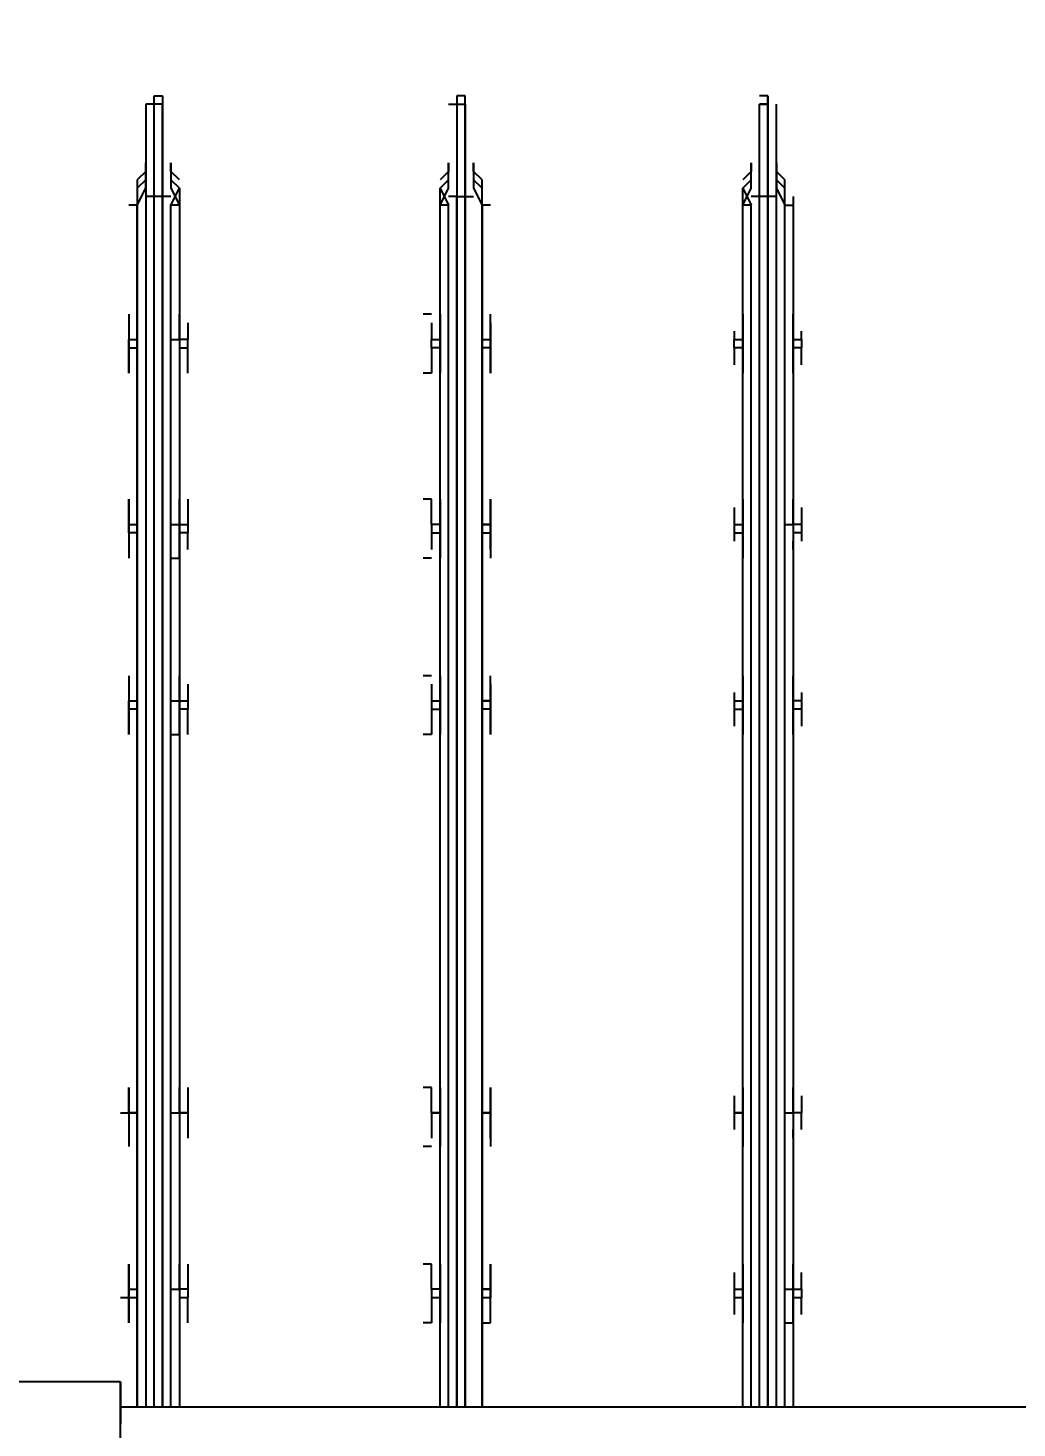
# Model space of a CAD drawing. Header units: metres. Extents: x 529751 to 530172, y 2673807 to 2674119.
# Drawn here: x 529983.0039 to 529983.1665, y 2673955.4439 to 2673955.6743 of the extents above; entities that cross this region are included whole.
import ezdxf

# ---------------------------------------------------------------- set-up
doc = ezdxf.new("R2010")
doc.units = ezdxf.units.M
doc.layers.add('IDT', color=7, linetype='Continuous')
doc.layers.add('MMS Block Numbering', color=7, linetype='Continuous')
doc.styles.add('Adani Regular', font='Adani Regular.ttf')

# ---------------------------------------------------------------- blocks, each defined once
blk = doc.blocks.new('IDT')
at = {"layer": 'IDT', "color": 0, "lineweight": 25}
for p, q in [((17.21621612707966, 8.808264188034968), (17.21621612707966, 8.711443658661096)), ((17.21621612707966, 8.711443658661096), (17.21621612707966, 8.718359410759263)), ((17.21621612707966, 8.71559310991995), (16.63529295083688, 8.71559310991995)), ((17.10556409350946, 8.51780259991358), (17.10556409350946, 8.71559310991995)), ((17.10694724392923, 8.71559310991995), (17.10694724392923, 8.51780259991358)), ((17.108330394349, 8.71559310991995), (17.108330394349, 8.516419449494038)), ((17.10971354476831, 8.71559310991995), (17.10971354476831, 8.516419449494038)), ((17.10971354476831, 8.516419449494038), (17.10971354476831, 8.71559310991995)), ((17.11109669518808, 8.71559310991995), (17.11109669518808, 8.516419449494038)), ((17.11247984560785, 8.71559310991995), (17.11247984560785, 8.51780259991358)), ((17.11386299602762, 8.71559310991995), (17.11386299602762, 8.51780259991358)), ((17.15674065903593, 8.51780259991358), (17.15674065903593, 8.71559310991995)), ((17.15674065903593, 8.71559310991995), (17.15674065903593, 8.51780259991358)), ((17.15950695987502, 8.516419449494038), (17.15950695987502, 8.71559310991995)), ((17.15950695987502, 8.71559310991995), (17.15950695987502, 8.516419449494038)), ((17.16089011029479, 8.516419449494038), (17.16089011029479, 8.71559310991995)), ((17.16089011029479, 8.71559310991995), (17.16089011029479, 8.516419449494038)), ((17.1622732607141, 8.71559310991995), (17.1622732607141, 8.51780259991358)), ((17.16365641113387, 8.71559310991995), (17.16365641113387, 8.51780259991358)), ((17.20653407414218, 8.51780259991358), (17.20653407414218, 8.71559310991995)), ((17.20791722456195, 8.71559310991995), (17.20791722456195, 8.51780259991358)), ((17.20930037498172, 8.516419449494038), (17.20930037498172, 8.71559310991995)), ((17.20930037498172, 8.71559310991995), (17.20930037498172, 8.516419449494038)), ((17.21068352540104, 8.71559310991995), (17.21068352540104, 8.516419449494038)), ((17.21206667582081, 8.516419449494038), (17.21206667582081, 8.71559310991995)), ((17.21344982624058, 8.51780259991358), (17.21344982624058, 8.71559310991995)), ((17.21344982624058, 8.71559310991995), (17.21344982624058, 8.51780259991358)), ((17.21621612707966, 8.711443658661096), (17.31580295729262, 8.711443658661096)), ((17.10694724392923, 8.701761605723846), (17.10556409350946, 8.701761605723846)), ((17.10556409350946, 8.701761605723846), (17.10556409350946, 8.697612154464991)), ((17.10556409350946, 8.701761605723846), (17.10556409350946, 8.700378455304076)), ((17.11386299602762, 8.697612154464991), (17.11386299602762, 8.701761605723846)), ((17.11386299602762, 8.701761605723846), (17.11386299602762, 8.700378455304076)), ((17.15674065903593, 8.701761605723846), (17.15535750861616, 8.701761605723846)), ((17.15535750861616, 8.701761605723846), (17.15535750861616, 8.697612154464991)), ((17.15535750861616, 8.701761605723846), (17.15535750861616, 8.700378455304076)), ((17.16365641113387, 8.697612154464991), (17.16365641113387, 8.701761605723846)), ((17.16503956155364, 8.700378455304076), (17.16503956155364, 8.701761605723846)), ((17.16503956155364, 8.701761605723846), (17.16642271197296, 8.701761605723846)), ((17.20515092372287, 8.701761605723846), (17.20515092372287, 8.700378455304076)), ((17.20653407414218, 8.696229004045222), (17.20653407414218, 8.701761605723846)), ((17.21483297665989, 8.701761605723846), (17.21483297665989, 8.700378455304076)), ((17.21483297665989, 8.697612154464991), (17.21483297665989, 8.701761605723846)), ((17.10418094309014, 8.700378455304076), (17.10418094309014, 8.697612154464991)), ((17.11524614644694, 8.697612154464991), (17.11524614644694, 8.700378455304076)), ((17.15535750861616, 8.700378455304076), (17.15535750861616, 8.697612154464991)), ((17.16503956155364, 8.697612154464991), (17.16503956155364, 8.700378455304076)), ((17.20515092372287, 8.700378455304076), (17.20515092372287, 8.697612154464991)), ((17.21483297665989, 8.700378455304076), (17.21483297665989, 8.697612154464991)), ((17.10418094309014, 8.697612154464991), (17.10556409350946, 8.697612154464991)), ((17.10418094309014, 8.696229004045222), (17.10418094309014, 8.697612154464991)), ((17.10556409350946, 8.697612154464991), (17.10556409350946, 8.696229004045222)), ((17.11386299602762, 8.696229004045222), (17.11386299602762, 8.697612154464991)), ((17.11386299602762, 8.697612154464991), (17.11524614644694, 8.697612154464991)), ((17.11524614644694, 8.696229004045222), (17.11524614644694, 8.697612154464991)), ((17.15535750861616, 8.696229004045222), (17.15535750861616, 8.697612154464991)), ((17.15535750861616, 8.697612154464991), (17.15535750861616, 8.696229004045222)), ((17.15535750861616, 8.697612154464991), (17.15674065903593, 8.697612154464991)), ((17.16365641113387, 8.696229004045222), (17.16365641113387, 8.697612154464991)), ((17.16365641113387, 8.697612154464991), (17.16503956155364, 8.697612154464991)), ((17.16503956155364, 8.696229004045222), (17.16503956155364, 8.697612154464991)), ((17.20515092372287, 8.696229004045222), (17.20515092372287, 8.697612154464991)), ((17.20515092372287, 8.697612154464991), (17.20653407414218, 8.697612154464991)), ((17.21344982624058, 8.697612154464991), (17.21483297665989, 8.697612154464991)), ((17.21483297665989, 8.697612154464991), (17.21483297665989, 8.696229004045222)), ((17.21483297665989, 8.696229004045222), (17.21483297665989, 8.697612154464991)), ((17.21483297665989, 8.697612154464991), (17.21621612707966, 8.697612154464991)), ((17.10556409350946, 8.696229004045222), (17.10418094309014, 8.696229004045222)), ((17.10418094309014, 8.696229004045222), (17.10418094309014, 8.693462703206137)), ((17.10694724392923, 8.696229004045222), (17.10556409350946, 8.696229004045222)), ((17.10556409350946, 8.696229004045222), (17.10556409350946, 8.692079552786367)), ((17.11386299602762, 8.692079552786367), (17.11386299602762, 8.696229004045222)), ((17.11524614644694, 8.696229004045222), (17.11386299602762, 8.696229004045222)), ((17.11524614644694, 8.693462703206137), (17.11524614644694, 8.696229004045222)), ((17.15535750861616, 8.696229004045222), (17.15674065903593, 8.696229004045222)), ((17.15674065903593, 8.696229004045222), (17.15535750861616, 8.696229004045222)), ((17.15535750861616, 8.696229004045222), (17.15535750861616, 8.692079552786367)), ((17.15535750861616, 8.693462703206137), (17.15535750861616, 8.696229004045222)), ((17.16365641113387, 8.696229004045222), (17.16503956155364, 8.696229004045222)), ((17.16365641113387, 8.692079552786367), (17.16365641113387, 8.696229004045222)), ((17.16503956155364, 8.696229004045222), (17.16503956155364, 8.693462703206137)), ((17.20515092372287, 8.693462703206137), (17.20515092372287, 8.696229004045222)), ((17.20515092372287, 8.696229004045222), (17.20653407414218, 8.696229004045222)), ((17.20791722456195, 8.696229004045222), (17.20653407414218, 8.696229004045222)), ((17.20653407414218, 8.696229004045222), (17.20653407414218, 8.692079552786367)), ((17.21483297665989, 8.696229004045222), (17.21344982624058, 8.696229004045222)), ((17.21483297665989, 8.696229004045222), (17.21483297665989, 8.693462703206137)), ((17.21483297665989, 8.692079552786367), (17.21483297665989, 8.696229004045222)), ((17.10556409350946, 8.692079552786367), (17.10556409350946, 8.693462703206137)), ((17.11386299602762, 8.693462703206137), (17.11386299602762, 8.692079552786367)), ((17.15535750861616, 8.692079552786367), (17.15535750861616, 8.693462703206137)), ((17.16503956155364, 8.693462703206137), (17.16503956155364, 8.692079552786367)), ((17.16503956155364, 8.692079552786367), (17.16642271197296, 8.692079552786367)), ((17.20515092372287, 8.692079552786367), (17.20515092372287, 8.693462703206137)), ((17.21483297665989, 8.693462703206137), (17.21483297665989, 8.692079552786367)), ((17.10556409350946, 8.667182845233242), (17.10556409350946, 8.672715446911639)), ((17.10556409350946, 8.671332296492096), (17.10556409350946, 8.669949146072327)), ((17.11386299602762, 8.663033393974388), (17.11386299602762, 8.672715446911639)), ((17.11386299602762, 8.669949146072327), (17.11386299602762, 8.671332296492096)), ((17.15535750861616, 8.667182845233242), (17.15535750861616, 8.672715446911639)), ((17.15535750861616, 8.671332296492096), (17.15535750861616, 8.669949146072327)), ((17.16365641113387, 8.663033393974388), (17.16365641113387, 8.672715446911639)), ((17.16503956155364, 8.672715446911639), (17.16642271197296, 8.672715446911639)), ((17.16503956155364, 8.669949146072327), (17.16503956155364, 8.671332296492096)), ((17.20515092372287, 8.669949146072327), (17.20515092372287, 8.671332296492096)), ((17.20653407414218, 8.667182845233242), (17.20653407414218, 8.672715446911639)), ((17.21483297665989, 8.667182845233242), (17.21483297665989, 8.672715446911639)), ((17.21483297665989, 8.669949146072327), (17.21483297665989, 8.671332296492096)), ((17.10418094309014, 8.669949146072327), (17.10418094309014, 8.667182845233242)), ((17.11524614644694, 8.667182845233242), (17.11524614644694, 8.669949146072327)), ((17.15535750861616, 8.669949146072327), (17.15535750861616, 8.667182845233242)), ((17.16503956155364, 8.667182845233242), (17.16503956155364, 8.669949146072327)), ((17.20515092372287, 8.667182845233242), (17.20515092372287, 8.669949146072327)), ((17.21483297665989, 8.667182845233242), (17.21483297665989, 8.669949146072327)), ((17.10418094309014, 8.66441654439393), (17.10418094309014, 8.667182845233242)), ((17.10418094309014, 8.667182845233242), (17.10556409350946, 8.667182845233242)), ((17.10418094309014, 8.667182845233242), (17.10556409350946, 8.667182845233242)), ((17.10694724392923, 8.667182845233242), (17.10556409350946, 8.667182845233242)), ((17.10556409350946, 8.667182845233242), (17.10556409350946, 8.663033393974388)), ((17.11524614644694, 8.667182845233242), (17.11386299602762, 8.667182845233242)), ((17.11386299602762, 8.667182845233242), (17.11524614644694, 8.667182845233242)), ((17.11524614644694, 8.667182845233242), (17.11386299602762, 8.667182845233242)), ((17.11524614644694, 8.66441654439393), (17.11524614644694, 8.667182845233242)), ((17.15535750861616, 8.667182845233242), (17.15535750861616, 8.663033393974388)), ((17.15535750861616, 8.66441654439393), (17.15535750861616, 8.667182845233242)), ((17.15535750861616, 8.667182845233242), (17.15674065903593, 8.667182845233242)), ((17.15674065903593, 8.667182845233242), (17.15535750861616, 8.667182845233242)), ((17.15535750861616, 8.667182845233242), (17.15674065903593, 8.667182845233242)), ((17.15674065903593, 8.667182845233242), (17.15535750861616, 8.667182845233242)), ((17.16365641113387, 8.667182845233242), (17.16503956155364, 8.667182845233242)), ((17.16503956155364, 8.667182845233242), (17.16365641113387, 8.667182845233242)), ((17.16365641113387, 8.667182845233242), (17.16503956155364, 8.667182845233242)), ((17.16503956155364, 8.667182845233242), (17.16503956155364, 8.66441654439393)), ((17.20515092372287, 8.66441654439393), (17.20515092372287, 8.667182845233242)), ((17.20653407414218, 8.667182845233242), (17.20515092372287, 8.667182845233242)), ((17.20515092372287, 8.667182845233242), (17.20653407414218, 8.667182845233242)), ((17.20791722456195, 8.667182845233242), (17.20653407414218, 8.667182845233242)), ((17.20653407414218, 8.667182845233242), (17.20653407414218, 8.663033393974388)), ((17.21483297665989, 8.667182845233242), (17.21344982624058, 8.667182845233242)), ((17.21344982624058, 8.667182845233242), (17.21483297665989, 8.667182845233242)), ((17.21621612707966, 8.667182845233242), (17.21483297665989, 8.667182845233242)), ((17.21483297665989, 8.667182845233242), (17.21483297665989, 8.66441654439393)), ((17.21483297665989, 8.663033393974388), (17.21483297665989, 8.667182845233242)), ((17.10556409350946, 8.663033393974388), (17.10556409350946, 8.66441654439393)), ((17.11386299602762, 8.66441654439393), (17.11386299602762, 8.663033393974388)), ((17.15535750861616, 8.663033393974388), (17.15535750861616, 8.66441654439393)), ((17.16503956155364, 8.66441654439393), (17.16503956155364, 8.663033393974388)), ((17.20515092372287, 8.663033393974388), (17.20515092372287, 8.66441654439393)), ((17.21483297665989, 8.66441654439393), (17.21483297665989, 8.663033393974388)), ((17.16503956155364, 8.663033393974388), (17.16642271197296, 8.663033393974388)), ((17.10556409350946, 8.603557925930431), (17.10556409350946, 8.604941076349974)), ((17.10556409350946, 8.604941076349974), (17.10556409350946, 8.60079162509112)), ((17.11386299602762, 8.60079162509112), (17.11386299602762, 8.604941076349974)), ((17.11386299602762, 8.604941076349974), (17.11386299602762, 8.603557925930431)), ((17.15535750861616, 8.60079162509112), (17.15535750861616, 8.604941076349974)), ((17.15535750861616, 8.604941076349974), (17.15535750861616, 8.603557925930431)), ((17.16365641113387, 8.60079162509112), (17.16365641113387, 8.604941076349974)), ((17.16503956155364, 8.603557925930431), (17.16503956155364, 8.604941076349974)), ((17.16503956155364, 8.604941076349974), (17.16642271197296, 8.604941076349974)), ((17.20515092372287, 8.604941076349974), (17.20515092372287, 8.603557925930431)), ((17.20791722456195, 8.604941076349974), (17.20653407414218, 8.604941076349974)), ((17.20653407414218, 8.604941076349974), (17.20653407414218, 8.60079162509112)), ((17.21483297665989, 8.60079162509112), (17.21483297665989, 8.604941076349974)), ((17.21483297665989, 8.604941076349974), (17.21483297665989, 8.603557925930431)), ((17.10418094309014, 8.60079162509112), (17.10418094309014, 8.603557925930431)), ((17.11524614644694, 8.60079162509112), (17.11524614644694, 8.603557925930431)), ((17.15535750861616, 8.603557925930431), (17.15535750861616, 8.60079162509112)), ((17.16503956155364, 8.60079162509112), (17.16503956155364, 8.603557925930431)), ((17.20515092372287, 8.603557925930431), (17.20515092372287, 8.60079162509112)), ((17.21483297665989, 8.603557925930431), (17.21483297665989, 8.60079162509112)), ((17.10418094309014, 8.599408474671577), (17.10418094309014, 8.60079162509112)), ((17.10418094309014, 8.60079162509112), (17.10556409350946, 8.60079162509112)), ((17.10556409350946, 8.60079162509112), (17.10556409350946, 8.599408474671577)), ((17.11386299602762, 8.599408474671577), (17.11386299602762, 8.60079162509112)), ((17.11524614644694, 8.60079162509112), (17.11386299602762, 8.60079162509112)), ((17.11524614644694, 8.599408474671577), (17.11524614644694, 8.60079162509112)), ((17.15535750861616, 8.60079162509112), (17.15535750861616, 8.599408474671577)), ((17.15535750861616, 8.599408474671577), (17.15535750861616, 8.60079162509112)), ((17.15535750861616, 8.60079162509112), (17.15674065903593, 8.60079162509112)), ((17.16365641113387, 8.599408474671577), (17.16365641113387, 8.60079162509112)), ((17.16503956155364, 8.60079162509112), (17.16365641113387, 8.60079162509112)), ((17.16503956155364, 8.599408474671577), (17.16503956155364, 8.60079162509112)), ((17.20515092372287, 8.599408474671577), (17.20515092372287, 8.60079162509112)), ((17.20515092372287, 8.60079162509112), (17.20653407414218, 8.60079162509112)), ((17.20653407414218, 8.60079162509112), (17.20653407414218, 8.599408474671577)), ((17.21344982624058, 8.60079162509112), (17.21483297665989, 8.60079162509112)), ((17.21483297665989, 8.598025324251807), (17.21483297665989, 8.60079162509112)), ((17.21483297665989, 8.60079162509112), (17.21483297665989, 8.599408474671577)), ((17.10418094309014, 8.598025324251807), (17.10418094309014, 8.599408474671577)), ((17.10418094309014, 8.599408474671577), (17.10556409350946, 8.599408474671577)), ((17.10556409350946, 8.599408474671577), (17.10556409350946, 8.595259023412723)), ((17.10556409350946, 8.598025324251807), (17.10556409350946, 8.596642173832265)), ((17.11386299602762, 8.595259023412723), (17.11386299602762, 8.599408474671577)), ((17.11524614644694, 8.599408474671577), (17.11386299602762, 8.599408474671577)), ((17.11386299602762, 8.596642173832265), (17.11386299602762, 8.598025324251807)), ((17.11524614644694, 8.598025324251807), (17.11524614644694, 8.599408474671577)), ((17.15535750861616, 8.598025324251807), (17.15535750861616, 8.599408474671577)), ((17.15535750861616, 8.599408474671577), (17.15535750861616, 8.595259023412723)), ((17.15535750861616, 8.599408474671577), (17.15674065903593, 8.599408474671577)), ((17.15674065903593, 8.599408474671577), (17.15535750861616, 8.599408474671577)), ((17.15535750861616, 8.596642173832265), (17.15535750861616, 8.598025324251807)), ((17.16365641113387, 8.595259023412723), (17.16365641113387, 8.599408474671577)), ((17.16503956155364, 8.599408474671577), (17.16365641113387, 8.599408474671577)), ((17.16503956155364, 8.598025324251807), (17.16503956155364, 8.599408474671577)), ((17.16503956155364, 8.596642173832265), (17.16503956155364, 8.598025324251807)), ((17.20653407414218, 8.599408474671577), (17.20515092372287, 8.599408474671577)), ((17.20515092372287, 8.598025324251807), (17.20515092372287, 8.599408474671577)), ((17.20515092372287, 8.596642173832265), (17.20515092372287, 8.598025324251807)), ((17.20791722456195, 8.599408474671577), (17.20653407414218, 8.599408474671577)), ((17.20653407414218, 8.599408474671577), (17.20653407414218, 8.595259023412723)), ((17.21483297665989, 8.599408474671577), (17.21344982624058, 8.599408474671577)), ((17.21483297665989, 8.595259023412723), (17.21483297665989, 8.599408474671577)), ((17.21483297665989, 8.596642173832265), (17.21483297665989, 8.598025324251807)), ((17.16503956155364, 8.595259023412723), (17.16642271197296, 8.595259023412723)), ((17.10556409350946, 8.57036231585937), (17.10556409350946, 8.575894917537767)), ((17.11386299602762, 8.571745466278912), (17.11386299602762, 8.575894917537767)), ((17.15535750861616, 8.571745466278912), (17.15535750861616, 8.575894917537767)), ((17.16365641113387, 8.571745466278912), (17.16365641113387, 8.575894917537767)), ((17.16503956155364, 8.575894917537767), (17.16642271197296, 8.575894917537767)), ((17.20791722456195, 8.575894917537767), (17.20653407414218, 8.575894917537767)), ((17.20653407414218, 8.575894917537767), (17.20653407414218, 8.571745466278912)), ((17.21483297665989, 8.571745466278912), (17.21483297665989, 8.575894917537767)), ((17.10418094309014, 8.571745466278912), (17.10418094309014, 8.573128616698682)), ((17.10556409350946, 8.574511767118224), (17.10556409350946, 8.573128616698682)), ((17.11386299602762, 8.573128616698682), (17.11386299602762, 8.574511767118224)), ((17.11524614644694, 8.571745466278912), (17.11524614644694, 8.573128616698682)), ((17.15535750861616, 8.574511767118224), (17.15535750861616, 8.573128616698682)), ((17.15535750861616, 8.573128616698682), (17.15535750861616, 8.571745466278912)), ((17.16503956155364, 8.573128616698682), (17.16503956155364, 8.574511767118224)), ((17.16503956155364, 8.571745466278912), (17.16503956155364, 8.573128616698682)), ((17.20515092372287, 8.574511767118224), (17.20515092372287, 8.573128616698682)), ((17.20515092372287, 8.573128616698682), (17.20515092372287, 8.571745466278912)), ((17.21483297665989, 8.573128616698682), (17.21483297665989, 8.574511767118224)), ((17.21483297665989, 8.571745466278912), (17.21483297665989, 8.573128616698682)), ((17.10418094309014, 8.57036231585937), (17.10418094309014, 8.571745466278912)), ((17.10418094309014, 8.571745466278912), (17.10556409350946, 8.571745466278912)), ((17.10418094309014, 8.567596015020058), (17.10418094309014, 8.57036231585937)), ((17.10418094309014, 8.57036231585937), (17.10556409350946, 8.57036231585937)), ((17.10694724392923, 8.57036231585937), (17.10556409350946, 8.57036231585937)), ((17.10556409350946, 8.57036231585937), (17.10556409350946, 8.566212864600516)), ((17.11386299602762, 8.566212864600516), (17.11386299602762, 8.571745466278912)), ((17.11524614644694, 8.571745466278912), (17.11386299602762, 8.571745466278912)), ((17.11524614644694, 8.57036231585937), (17.11386299602762, 8.57036231585937)), ((17.11524614644694, 8.57036231585937), (17.11524614644694, 8.571745466278912)), ((17.11524614644694, 8.567596015020058), (17.11524614644694, 8.57036231585937)), ((17.15674065903593, 8.571745466278912), (17.15535750861616, 8.571745466278912)), ((17.15535750861616, 8.571745466278912), (17.15535750861616, 8.57036231585937)), ((17.15535750861616, 8.57036231585937), (17.15535750861616, 8.571745466278912)), ((17.15535750861616, 8.57036231585937), (17.15674065903593, 8.57036231585937)), ((17.15674065903593, 8.57036231585937), (17.15535750861616, 8.57036231585937)), ((17.15535750861616, 8.57036231585937), (17.15535750861616, 8.567596015020058)), ((17.15535750861616, 8.566212864600516), (17.15535750861616, 8.57036231585937)), ((17.16365641113387, 8.566212864600516), (17.16365641113387, 8.571745466278912)), ((17.16503956155364, 8.571745466278912), (17.16365641113387, 8.571745466278912)), ((17.16365641113387, 8.57036231585937), (17.16503956155364, 8.57036231585937)), ((17.16503956155364, 8.57036231585937), (17.16503956155364, 8.571745466278912)), ((17.16503956155364, 8.57036231585937), (17.16503956155364, 8.567596015020058)), ((17.20515092372287, 8.57036231585937), (17.20515092372287, 8.571745466278912)), ((17.20515092372287, 8.571745466278912), (17.20653407414218, 8.571745466278912)), ((17.20653407414218, 8.57036231585937), (17.20515092372287, 8.57036231585937)), ((17.20515092372287, 8.567596015020058), (17.20515092372287, 8.57036231585937)), ((17.20653407414218, 8.571745466278912), (17.20653407414218, 8.57036231585937)), ((17.20791722456195, 8.57036231585937), (17.20653407414218, 8.57036231585937)), ((17.20653407414218, 8.57036231585937), (17.20653407414218, 8.566212864600516)), ((17.21344982624058, 8.571745466278912), (17.21483297665989, 8.571745466278912)), ((17.21483297665989, 8.57036231585937), (17.21344982624058, 8.57036231585937)), ((17.21483297665989, 8.57036231585937), (17.21483297665989, 8.571745466278912)), ((17.21483297665989, 8.571745466278912), (17.21483297665989, 8.57036231585937)), ((17.21483297665989, 8.57036231585937), (17.21483297665989, 8.567596015020058)), ((17.21483297665989, 8.566212864600516), (17.21483297665989, 8.57036231585937)), ((17.10556409350946, 8.566212864600516), (17.10556409350946, 8.567596015020058)), ((17.11386299602762, 8.567596015020058), (17.11386299602762, 8.566212864600516)), ((17.15535750861616, 8.567596015020058), (17.15535750861616, 8.566212864600516)), ((17.16503956155364, 8.567596015020058), (17.16503956155364, 8.566212864600516)), ((17.16503956155364, 8.566212864600516), (17.16642271197296, 8.566212864600516)), ((17.20515092372287, 8.566212864600516), (17.20515092372287, 8.567596015020058)), ((17.21483297665989, 8.567596015020058), (17.21483297665989, 8.566212864600516)), ((17.10556409350946, 8.544082457886475), (17.10556409350946, 8.545465608306017)), ((17.10556409350946, 8.545465608306017), (17.10556409350946, 8.541316157047163)), ((17.11386299602762, 8.541316157047163), (17.11386299602762, 8.545465608306017)), ((17.11386299602762, 8.545465608306017), (17.11386299602762, 8.544082457886475)), ((17.15535750861616, 8.541316157047163), (17.15535750861616, 8.545465608306017)), ((17.15535750861616, 8.545465608306017), (17.15535750861616, 8.544082457886475)), ((17.16365641113387, 8.541316157047163), (17.16365641113387, 8.545465608306017)), ((17.16503956155364, 8.544082457886475), (17.16503956155364, 8.545465608306017)), ((17.16503956155364, 8.545465608306017), (17.16642271197296, 8.545465608306017)), ((17.20515092372287, 8.545465608306017), (17.20515092372287, 8.544082457886475)), ((17.20653407414218, 8.53993300662762), (17.20653407414218, 8.545465608306017)), ((17.21483297665989, 8.541316157047163), (17.21483297665989, 8.545465608306017)), ((17.21483297665989, 8.545465608306017), (17.21483297665989, 8.544082457886475)), ((17.10418094309014, 8.544082457886475), (17.10418094309014, 8.541316157047163)), ((17.11524614644694, 8.541316157047163), (17.11524614644694, 8.544082457886475)), ((17.15535750861616, 8.544082457886475), (17.15535750861616, 8.53993300662762)), ((17.16503956155364, 8.541316157047163), (17.16503956155364, 8.544082457886475)), ((17.20515092372287, 8.544082457886475), (17.20515092372287, 8.541316157047163)), ((17.21483297665989, 8.544082457886475), (17.21483297665989, 8.53993300662762)), ((17.10418094309014, 8.541316157047163), (17.10556409350946, 8.541316157047163)), ((17.10418094309014, 8.53993300662762), (17.10418094309014, 8.541316157047163)), ((17.10556409350946, 8.541316157047163), (17.10556409350946, 8.53993300662762)), ((17.11386299602762, 8.53993300662762), (17.11386299602762, 8.541316157047163)), ((17.11386299602762, 8.541316157047163), (17.11524614644694, 8.541316157047163)), ((17.11524614644694, 8.541316157047163), (17.11524614644694, 8.53993300662762)), ((17.15535750861616, 8.53993300662762), (17.15535750861616, 8.541316157047163)), ((17.15535750861616, 8.541316157047163), (17.15674065903593, 8.541316157047163)), ((17.16365641113387, 8.53993300662762), (17.16365641113387, 8.541316157047163)), ((17.16365641113387, 8.541316157047163), (17.16503956155364, 8.541316157047163)), ((17.16503956155364, 8.541316157047163), (17.16503956155364, 8.53993300662762)), ((17.20653407414218, 8.541316157047163), (17.20515092372287, 8.541316157047163)), ((17.20515092372287, 8.541316157047163), (17.20515092372287, 8.53993300662762)), ((17.21483297665989, 8.541316157047163), (17.21344982624058, 8.541316157047163)), ((17.21483297665989, 8.53993300662762), (17.21483297665989, 8.541316157047163)), ((17.10556409350946, 8.53993300662762), (17.10418094309014, 8.53993300662762)), ((17.10418094309014, 8.53993300662762), (17.10418094309014, 8.538549856208078)), ((17.10556409350946, 8.53993300662762), (17.10556409350946, 8.535783555368766)), ((17.10556409350946, 8.538549856208078), (17.10556409350946, 8.537166705788309)), ((17.11386299602762, 8.535783555368766), (17.11386299602762, 8.53993300662762)), ((17.11524614644694, 8.53993300662762), (17.11386299602762, 8.53993300662762)), ((17.11386299602762, 8.537166705788309), (17.11386299602762, 8.538549856208078)), ((17.11524614644694, 8.538549856208078), (17.11524614644694, 8.53993300662762)), ((17.15535750861616, 8.538549856208078), (17.15535750861616, 8.53993300662762)), ((17.15535750861616, 8.53993300662762), (17.15535750861616, 8.535783555368766)), ((17.15674065903593, 8.53993300662762), (17.15535750861616, 8.53993300662762)), ((17.15535750861616, 8.537166705788309), (17.15535750861616, 8.538549856208078)), ((17.16365641113387, 8.535783555368766), (17.16365641113387, 8.53993300662762)), ((17.16503956155364, 8.53993300662762), (17.16365641113387, 8.53993300662762)), ((17.16503956155364, 8.538549856208078), (17.16503956155364, 8.53993300662762)), ((17.16503956155364, 8.537166705788309), (17.16503956155364, 8.538549856208078)), ((17.20515092372287, 8.538549856208078), (17.20515092372287, 8.53993300662762)), ((17.20515092372287, 8.53993300662762), (17.20653407414218, 8.53993300662762)), ((17.20515092372287, 8.537166705788309), (17.20515092372287, 8.538549856208078)), ((17.20791722456195, 8.53993300662762), (17.20653407414218, 8.53993300662762)), ((17.20653407414218, 8.53993300662762), (17.20653407414218, 8.535783555368766)), ((17.21483297665989, 8.53993300662762), (17.21344982624058, 8.53993300662762)), ((17.21483297665989, 8.535783555368766), (17.21483297665989, 8.53993300662762)), ((17.21483297665989, 8.538549856208078), (17.21483297665989, 8.53993300662762)), ((17.21483297665989, 8.537166705788309), (17.21483297665989, 8.538549856208078)), ((17.16503956155364, 8.535783555368766), (17.16642271197296, 8.535783555368766)), ((17.10694724392923, 8.51780259991358), (17.10556409350946, 8.51780259991358)), ((17.10556409350946, 8.516419449494038), (17.10556409350946, 8.51780259991358)), ((17.10694724392923, 8.51780259991358), (17.10694724392923, 8.513653148654726)), ((17.108330394349, 8.515036299074268), (17.10694724392923, 8.51780259991358)), ((17.11386299602762, 8.515036299074268), (17.11247984560785, 8.51780259991358)), ((17.11247984560785, 8.51780259991358), (17.11386299602762, 8.51780259991358)), ((17.11386299602762, 8.51780259991358), (17.11247984560785, 8.515036299074268)), ((17.11386299602762, 8.51780259991358), (17.11386299602762, 8.516419449494038)), ((17.15535750861616, 8.51780259991358), (17.15674065903593, 8.51780259991358)), ((17.15674065903593, 8.51780259991358), (17.15674065903593, 8.513653148654726)), ((17.15812380945525, 8.515036299074268), (17.15674065903593, 8.51780259991358)), ((17.15674065903593, 8.51780259991358), (17.15674065903593, 8.516419449494038)), ((17.16365641113387, 8.515036299074268), (17.1622732607141, 8.51780259991358)), ((17.1622732607141, 8.51780259991358), (17.16365641113387, 8.51780259991358)), ((17.16365641113387, 8.51780259991358), (17.1622732607141, 8.515036299074268)), ((17.16365641113387, 8.51780259991358), (17.16365641113387, 8.516419449494038)), ((17.20791722456195, 8.515036299074268), (17.20653407414218, 8.51780259991358)), ((17.20653407414218, 8.51780259991358), (17.20791722456195, 8.51780259991358)), ((17.20791722456195, 8.51780259991358), (17.20653407414218, 8.515036299074268)), ((17.20653407414218, 8.516419449494038), (17.20653407414218, 8.51780259991358)), ((17.21344982624058, 8.51780259991358), (17.21206667582081, 8.515036299074268)), ((17.21344982624058, 8.516419449494038), (17.21344982624058, 8.51780259991358)), ((17.21344982624058, 8.513653148654726), (17.21344982624058, 8.51780259991358)), ((17.21344982624058, 8.51780259991358), (17.21483297665989, 8.51780259991358)), ((17.10694724392923, 8.516419449494038), (17.10694724392923, 8.515036299074268)), ((17.10694724392923, 8.515036299074268), (17.108330394349, 8.513653148654726)), ((17.108330394349, 8.516419449494038), (17.10971354476831, 8.516419449494038)), ((17.108330394349, 8.516419449494038), (17.108330394349, 8.501204794878163)), ((17.108330394349, 8.510886847815414), (17.108330394349, 8.515036299074268)), ((17.10971354476831, 8.516419449494038), (17.11109669518808, 8.516419449494038)), ((17.10971354476831, 8.516419449494038), (17.10971354476831, 8.499821644458393)), ((17.10971354476831, 8.499821644458393), (17.10971354476831, 8.516419449494038)), ((17.11109669518808, 8.516419449494038), (17.11247984560785, 8.516419449494038)), ((17.11109669518808, 8.516419449494038), (17.11109669518808, 8.501204794878163)), ((17.11386299602762, 8.515036299074268), (17.11247984560785, 8.513653148654726)), ((17.11247984560785, 8.513653148654726), (17.11386299602762, 8.515036299074268)), ((17.11247984560785, 8.515036299074268), (17.11247984560785, 8.510886847815414)), ((17.11386299602762, 8.516419449494038), (17.11386299602762, 8.515036299074268)), ((17.15674065903593, 8.516419449494038), (17.15674065903593, 8.515036299074268)), ((17.15674065903593, 8.515036299074268), (17.15812380945525, 8.513653148654726)), ((17.15950695987502, 8.516419449494038), (17.15812380945525, 8.516419449494038)), ((17.15812380945525, 8.510886847815414), (17.15812380945525, 8.515036299074268)), ((17.15950695987502, 8.501204794878163), (17.15950695987502, 8.516419449494038)), ((17.16089011029479, 8.516419449494038), (17.15950695987502, 8.516419449494038)), ((17.15950695987502, 8.516419449494038), (17.15950695987502, 8.499821644458393)), ((17.16089011029479, 8.501204794878163), (17.16089011029479, 8.516419449494038)), ((17.16089011029479, 8.516419449494038), (17.1622732607141, 8.516419449494038)), ((17.16089011029479, 8.499821644458393), (17.16089011029479, 8.516419449494038)), ((17.16365641113387, 8.515036299074268), (17.1622732607141, 8.513653148654726)), ((17.1622732607141, 8.513653148654726), (17.16365641113387, 8.515036299074268)), ((17.1622732607141, 8.515036299074268), (17.1622732607141, 8.510886847815414)), ((17.16365641113387, 8.516419449494038), (17.16365641113387, 8.515036299074268)), ((17.20653407414218, 8.515036299074268), (17.20653407414218, 8.516419449494038)), ((17.20653407414218, 8.515036299074268), (17.20791722456195, 8.513653148654726)), ((17.20791722456195, 8.513653148654726), (17.20653407414218, 8.515036299074268)), ((17.20791722456195, 8.516419449494038), (17.20930037498172, 8.516419449494038)), ((17.20791722456195, 8.510886847815414), (17.20791722456195, 8.515036299074268)), ((17.20930037498172, 8.516419449494038), (17.21068352540104, 8.516419449494038)), ((17.20930037498172, 8.499821644458393), (17.20930037498172, 8.516419449494038)), ((17.20930037498172, 8.516419449494038), (17.20930037498172, 8.501204794878163)), ((17.21068352540104, 8.516419449494038), (17.21206667582081, 8.516419449494038)), ((17.21068352540104, 8.516419449494038), (17.21068352540104, 8.499821644458393)), ((17.21206667582081, 8.501204794878163), (17.21206667582081, 8.516419449494038)), ((17.21206667582081, 8.513653148654726), (17.21344982624058, 8.515036299074268)), ((17.21206667582081, 8.515036299074268), (17.21206667582081, 8.510886847815414)), ((17.21344982624058, 8.515036299074268), (17.21344982624058, 8.516419449494038)), ((17.10694724392923, 8.513653148654726), (17.108330394349, 8.512269998235183)), ((17.11247984560785, 8.512269998235183), (17.11386299602762, 8.513653148654726)), ((17.15674065903593, 8.513653148654726), (17.15812380945525, 8.512269998235183)), ((17.1622732607141, 8.512269998235183), (17.16365641113387, 8.513653148654726)), ((17.20653407414218, 8.513653148654726), (17.20791722456195, 8.512269998235183)), ((17.21206667582081, 8.512269998235183), (17.21344982624058, 8.513653148654726)), ((17.108330394349, 8.512269998235183), (17.108330394349, 8.510886847815414)), ((17.11247984560785, 8.510886847815414), (17.11247984560785, 8.512269998235183)), ((17.15812380945525, 8.512269998235183), (17.15812380945525, 8.510886847815414)), ((17.1622732607141, 8.510886847815414), (17.1622732607141, 8.512269998235183)), ((17.20791722456195, 8.512269998235183), (17.20791722456195, 8.510886847815414)), ((17.21206667582081, 8.510886847815414), (17.21206667582081, 8.512269998235183)), ((17.11109669518808, 8.501204794878163), (17.10971354476831, 8.501204794878163)), ((17.10971354476831, 8.501204794878163), (17.11109669518808, 8.501204794878163)), ((17.16089011029479, 8.501204794878163), (17.15950695987502, 8.501204794878163)), ((17.1622732607141, 8.501204794878163), (17.16089011029479, 8.501204794878163)), ((17.20930037498172, 8.501204794878163), (17.21068352540104, 8.501204794878163)), ((17.21068352540104, 8.501204794878163), (17.21206667582081, 8.501204794878163)), ((17.10971354476831, 8.499821644458393), (17.11109669518808, 8.499821644458393)), ((17.15950695987502, 8.499821644458393), (17.16089011029479, 8.499821644458393)), ((17.21068352540104, 8.499821644458393), (17.20930037498172, 8.499821644458393))]:
    blk.add_line(p, q, dxfattribs=at)

msp = doc.modelspace()

# ---------------------------------------------------------------- block references
at = {"layer": 'IDT', "color": 8, "rotation": 180}
msp.add_blockref('IDT', (530000.2352843679, 2673964.16296954), dxfattribs=at)

# ---------------------------------------------------------------- texts
at = {"layer": 'MMS Block Numbering', "insert": (529995.8647661986, 2673962.776269726), "char_height": 7.5, "attachment_point": 5, "style": 'Adani Regular'}
msp.add_mtext_dynamic_manual_height_columns('A16d-\\PBL-22', width=41.53537981177215, gutter_width=1, heights=[0], dxfattribs=at)

doc.saveas('drawing.dxf')
